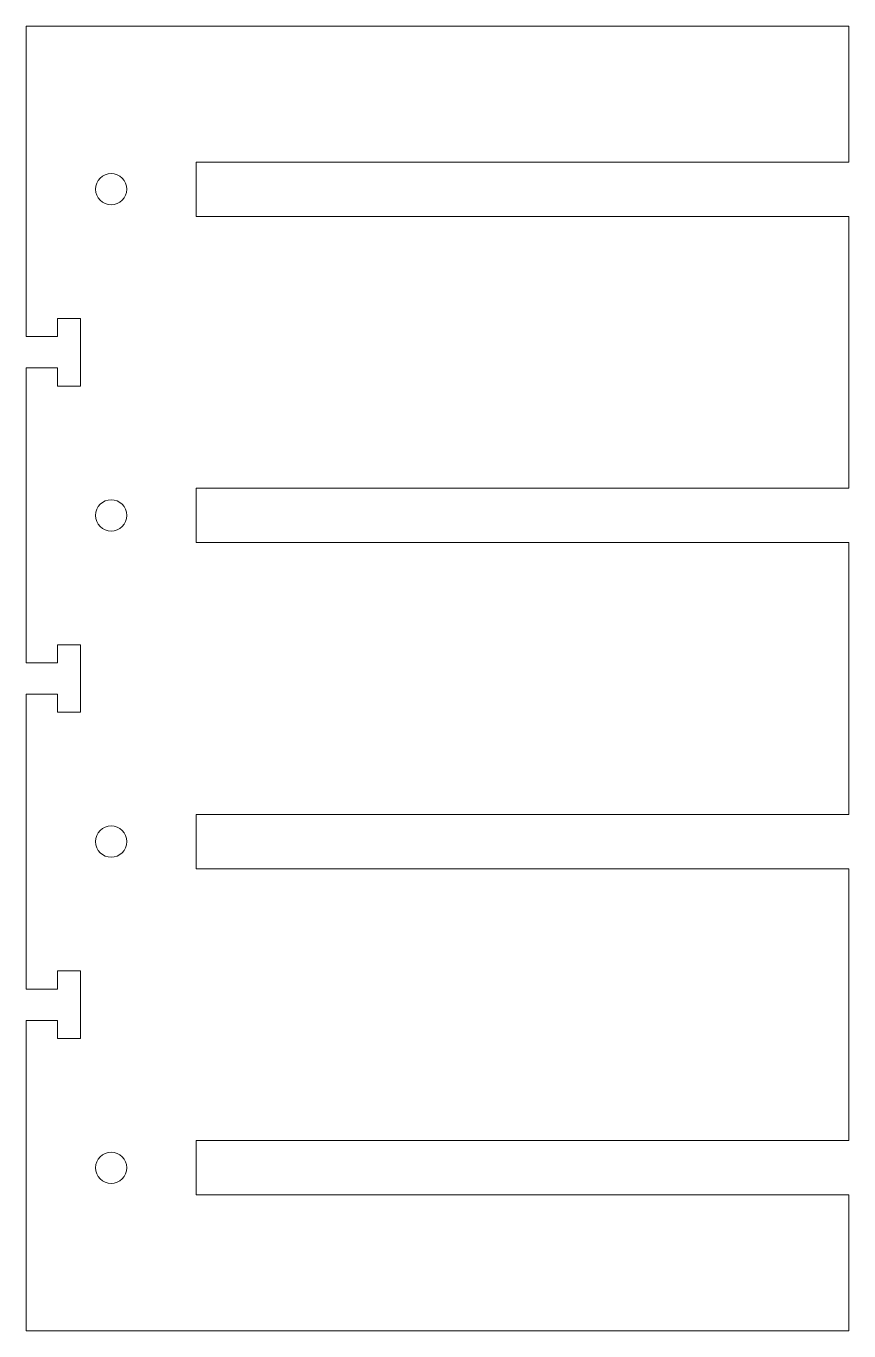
# Model space of a CAD drawing. Header units: inches. Extents: x -1.89 to 1.89, y -3 to 3.
import ezdxf

# ---------------------------------------------------------------- set-up
doc = ezdxf.new("R2010")
doc.units = ezdxf.units.IN
doc.header["$MEASUREMENT"] = 0

msp = doc.modelspace()

# ---------------------------------------------------------------- linework, layer by layer
at = {"color": 1, "lineweight": 5}
for p, q in [((1.891, 3), (-1.891, 3)), ((-1.891, 3), (-1.891, 1.572)), ((1.891, 2.375), (1.891, 3)), ((-1.109, 2.375), (1.891, 2.375)), ((-1.109, 2.125), (-1.109, 2.375)), ((1.891, 2.125), (-1.109, 2.125)), ((1.891, 0.875), (1.891, 2.125)), ((-1.746, 1.655), (-1.641, 1.655)), ((-1.746, 1.572), (-1.746, 1.655)), ((-1.641, 1.655), (-1.641, 1.345)), ((-1.891, 1.572), (-1.746, 1.572)), ((-1.891, 1.428), (-1.891, 0.072)), ((-1.746, 1.428), (-1.891, 1.428)), ((-1.746, 1.345), (-1.746, 1.428)), ((-1.641, 1.345), (-1.746, 1.345)), ((-1.109, 0.875), (1.891, 0.875)), ((-1.109, 0.625), (-1.109, 0.875)), ((1.891, 0.625), (-1.109, 0.625)), ((1.891, -0.625), (1.891, 0.625)), ((-1.746, 0.155), (-1.641, 0.155)), ((-1.746, 0.072), (-1.746, 0.155)), ((-1.641, 0.155), (-1.641, -0.155)), ((-1.891, 0.072), (-1.746, 0.072)), ((-1.891, -0.072), (-1.891, -1.428)), ((-1.746, -0.072), (-1.891, -0.072)), ((-1.746, -0.155), (-1.746, -0.072)), ((-1.641, -0.155), (-1.746, -0.155)), ((-1.109, -0.625), (1.891, -0.625)), ((-1.109, -0.875), (-1.109, -0.625)), ((1.891, -0.875), (-1.109, -0.875)), ((1.891, -2.125), (1.891, -0.875)), ((-1.746, -1.345), (-1.641, -1.345)), ((-1.746, -1.428), (-1.746, -1.345)), ((-1.641, -1.345), (-1.641, -1.655)), ((-1.891, -1.428), (-1.746, -1.428)), ((-1.891, -1.572), (-1.891, -3)), ((-1.746, -1.572), (-1.891, -1.572)), ((-1.746, -1.655), (-1.746, -1.572)), ((-1.641, -1.655), (-1.746, -1.655)), ((-1.109, -2.125), (1.891, -2.125)), ((-1.109, -2.375), (-1.109, -2.125)), ((1.891, -2.375), (-1.109, -2.375)), ((1.891, -3), (1.891, -2.375)), ((-1.891, -3), (1.891, -3))]:
    msp.add_line(p, q, dxfattribs=at)
for centre in [(-1.5, 2.25), (-1.5, 0.75), (-1.5, -0.75), (-1.5, -2.25)]:
    msp.add_circle(centre, 0.072, dxfattribs=at)

doc.saveas('drawing.dxf')
